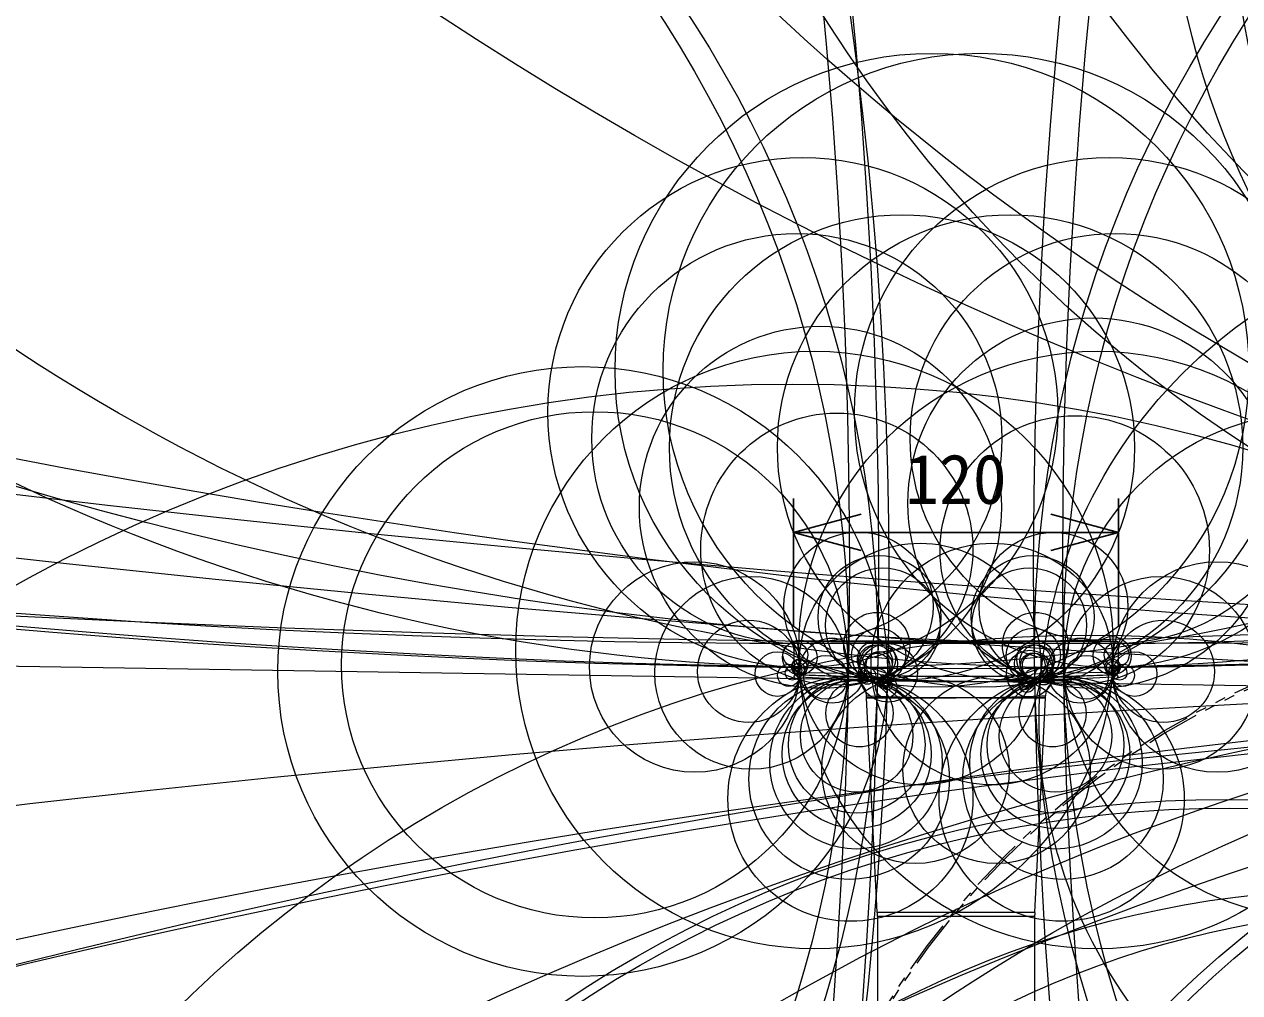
# Model space of a CAD drawing. Units: millimetres, scale not verified. Extents: x -9876 to 10121, y -1333 to 20075.
# Drawn here: x -54.2 to -9.37, y 67.15 to 102.87 of the extents above; entities that cross this region are included whole.
import ezdxf
from ezdxf.enums import TextEntityAlignment as Align

# ---------------------------------------------------------------- set-up
doc = ezdxf.new("R2010")
doc.units = ezdxf.units.MM
doc.header["$LTSCALE"] = 0.125
doc.header["$PDMODE"] = 32
doc.header["$PDSIZE"] = 0.025
doc.linetypes.add('USER1', pattern=[31.75, 15.875, -3.175, 3.175, -3.175, 3.175, -3.175])
for name, color, linetype in [('0-0_0', 7, 'Continuous'), ('0-5_SUNPO', 7, 'Continuous'), ('0-6_Defpoints', 7, 'Continuous')]:
    doc.layers.add(name, color=color, linetype=linetype)
doc.layers.add('0-4_GAIKEI', color=1, linetype='Continuous', lineweight=18)
doc.styles.add('ＭＳ ゴシック', font='')
doc.styles.get('ＭＳ ゴシック').set_extended_font_data('MS Gothic')

# ---------------------------------------------------------------- blocks, each defined once
blk = doc.blocks.new('_Open30')
at = {"layer": '0-0_0'}
blk.add_line((0, 0), (-1, 0), dxfattribs=at)
blk.add_lwpolyline([(-1, 0.26795), (0, 0), (-1, -0.26795)], dxfattribs=at)
blk = doc.blocks.new('D21')
at = {"layer": '0-5_SUNPO'}
for p, q in [((333.7048, -51.2784), (333.7048, -46.5499)), ((345.6976, -51.2784), (345.6976, -46.5499)), ((343.1976, -47.7999), (336.2048, -47.7999))]:
    blk.add_line(p, q, dxfattribs=at)
at = {"layer": '0-6_Defpoints'}
for p in [(333.7048, -47.7999), (333.7048, -51.9034), (345.6976, -51.9034)]:
    blk.add_point(p, dxfattribs=at)
at = {"layer": '0-5_SUNPO', "xscale": 2.5, "yscale": 2.5, "rotation": 180}
blk.add_blockref('_Open30', (333.7048, -47.7999), dxfattribs=at)
at = {"layer": '0-5_SUNPO', "xscale": 2.5, "yscale": 2.5}
blk.add_blockref('_Open30', (345.6976, -47.7999), dxfattribs=at)
at = {"layer": '0-5_SUNPO', "style": 'ＭＳ ゴシック'}
blk.add_text('120', height=1.833, dxfattribs=at).set_placement((337.8262, -47.2999), align=Align.BOTTOM_LEFT)

msp = doc.modelspace()

# ---------------------------------------------------------------- linework, layer by layer
at = {"layer": '0-4_GAIKEI', "color": 7}
for p, q in [((-25.826, 80.0281), (-25.7956, 79.1582)), ((-25.7787, 80.1166), (-15.832, 80.1166)), ((-25.5296, 80.1316), (-14.1296, 80.1316)), ((-25.5296, 80.1166), (-25.5296, 80.1316)), ((-23.2407, 80.1316), (-23.2421, 80.1316)), ((-22.9135, 80.1316), (-22.9148, 80.1316)), ((-20.8871, 80.1316), (-20.8882, 80.1316)), ((-18.771, 80.1316), (-18.7721, 80.1316)), ((-17.3301, 80.1316), (-17.3311, 80.1316)), ((-16.7444, 80.1316), (-16.7457, 80.1316)), ((-16.4171, 80.1316), (-16.4185, 80.1316)), ((-15.832, 80.1166), (-13.8805, 80.1166)), ((-14.1296, 80.1316), (-14.1296, 80.1166)), ((-13.8332, 80.0281), (-13.8636, 79.1582)), ((-25.7956, 79.1581), (-25.7897, 78.991)), ((-13.8636, 79.1582), (-13.8694, 78.991)), ((-13.8576, 79.3281), (-13.8576, 79.3294)), ((-23.1296, 78.0366), (-23.1296, 78.1073)), ((-22.7333, 70.1065), (-23.1293, 78.0266)), ((-16.9258, 70.1065), (-16.5298, 78.0266)), ((-16.5296, 78.0366), (-16.5296, 78.1073)), ((-22.7296, 69.9567), (-22.7296, 54.8755)), ((-16.9296, 69.9567), (-16.9296, 54.8755))]:
    msp.add_line(p, q, dxfattribs=at)
at = {"layer": '0-4_GAIKEI'}
for p, q in [((-25.4697, 80.1316), (-25.4697, 80.1166)), ((-23.8272, 80.1166), (-23.8272, 80.0281)), ((-23.8272, 80.0281), (-23.7957, 79.1268)), ((-15.832, 80.0281), (-23.8272, 80.0281)), ((-23.77, 80.1316), (-23.77, 80.1166)), ((-15.8892, 80.1316), (-15.8892, 80.1166)), ((-15.832, 80.0281), (-15.8635, 79.1268)), ((-15.832, 80.1166), (-15.832, 80.0281)), ((-14.1894, 80.1316), (-14.1894, 80.1166)), ((-25.5992, 78.9652), (-23.7992, 78.9338)), ((-23.828, 78.823), (-23.8261, 78.9343)), ((-22.7261, 78.9151), (-23.7992, 78.9338)), ((-22.7226, 79.108), (-23.7957, 79.1268)), ((-16.9366, 79.108), (-15.8635, 79.1268)), ((-16.9331, 78.9151), (-15.86, 78.9338)), ((-14.06, 78.9652), (-15.86, 78.9338)), ((-15.8311, 78.823), (-15.8331, 78.9343)), ((-22.3641, 78.6638), (-22.3639, 78.6637)), ((-17.2959, 78.6637), (-17.301, 78.8567)), ((-17.2951, 78.6638), (-17.2953, 78.6637)), ((-23.1296, 78.0366), (-20.6786, 78.0366)), ((-23.1293, 78.0266), (-20.6785, 78.0266)), ((-20.6786, 78.0266), (-19.8296, 78.027)), ((-18.9814, 78.0266), (-19.8296, 78.027)), ((-18.9814, 78.0366), (-16.5296, 78.0366)), ((-18.9814, 78.0266), (-16.5298, 78.0266)), ((-16.9258, 70.1065), (-22.7333, 70.1065)), ((-16.9296, 69.9567), (-22.7296, 69.9567))]:
    msp.add_line(p, q, dxfattribs=at)
for centre, radius in [((122.8145, 10076.0939), 9998.4889), ((40.2442, 932.6986), 854.7209), ((-14.3347, 862.3482), 782.3215), ((38.6992, 862.3482), 782.3215), ((-20.5198, 470.8671), 391.768), ((-19.1393, 470.874), 391.7749), ((-24.9459, 466.2857), 386.2592), ((18.088, 466.2857), 386.2592), ((-14.3111, 221.4877), 141.461), ((38.7228, 221.4877), 141.461), ((-238.7784, 82.87), 215.0153), ((-237.7053, 82.8513), 215.0153), ((195.3956, 82.8046), 212.3644), ((196.4687, 82.8233), 212.3644), ((37.6275, 171.7543), 93.7789), ((-170.2728, 82.5963), 147.9619), ((-24.2045, 149.9927), 70.8536), ((-15.4547, 149.9944), 70.8553), ((36.3709, 141.4762), 63.3853), ((37.1727, 130.9594), 52.0443), ((19.2364, 130.8519), 51.9369), ((37.1857, 129.924), 51.1346), ((37.1694, 126.1146), 47.4509), ((19.2006, 110.2328), 31.3089), ((19.4759, 108.037), 29.1207), ((26.3399, 79.7654), 43.2814), ((27.413, 79.7841), 43.2814), ((-66.691, 79.7771), 42.9001), ((-65.6179, 79.7583), 42.9001), ((-20.7171, 90.1091), 11.6914), ((-18.9422, 90.1097), 11.6921), ((-25.4822, 88.5551), 9.4027), ((-14.177, 88.5551), 9.4027), ((-21.8227, 87.2668), 8.5799), ((-17.8365, 87.267), 8.5801), ((-25.7033, 87.5909), 7.5638), ((-13.9559, 87.5927), 7.5656), ((1.2707, 77.2293), 18.0386), ((-14.7671, 85.2055), 6.8358), ((-24.8336, 85.0575), 6.6767), ((-25.049, 79.7909), 11.0204), ((-14.6103, 79.7909), 11.0203), ((-33.6026, 78.9996), 11.2443), ((-25.845, 30.5143), 59.0879), ((-33.1558, 79.2457), 9.3373), ((-24.2272, 83.5134), 5.0178), ((-15.4499, 83.4667), 4.9677), ((-6.5031, 79.2457), 9.3376), ((-23.426, 81.3933), 2.7513), ((-16.2354, 81.3871), 2.7447), ((-21.1544, 79.274), 4.4558), ((-18.5048, 79.274), 4.4558), ((-29.4656, 79.1664), 3.8831), ((-22.6526, 81.0076), 2.266), ((-17.0065, 81.0077), 2.266), ((-10.1935, 79.1664), 3.8831), ((-27.3832, 78.949), 3.5572), ((-22.5288, 80.7052), 2.1146), ((-17.1304, 80.7052), 2.1146), ((-12.2758, 78.949), 3.5572), ((-22.7536, 79.9629), 1.2163), ((-16.9055, 79.9629), 1.2163), ((-27.4763, 79.0037), 1.8871), ((-12.1829, 79.0037), 1.8871), ((-14.9055, 32.3432), 47.9967), ((-22.6814, 79.5995), 0.9985), ((-16.9778, 79.5995), 0.9985), ((-14.0718, 79.5845), 0.703), ((-25.5902, 79.5167), 0.6352), ((-25.7565, 79.6144), 0.4578), ((-24.4044, 79.0343), 1.1969), ((-22.7652, 79.4453), 0.6986), ((-22.805, 79.361), 0.627), ((-22.3362, 78.9486), 1.0837), ((-22.6795, 79.296), 0.695), ((-16.9797, 79.296), 0.695), ((-16.8939, 79.4453), 0.6986), ((-16.8542, 79.361), 0.627), ((-15.2547, 79.0343), 1.1969), ((-13.9026, 79.6144), 0.4578), ((-26.4158, 78.9032), 0.8219), ((-25.6028, 79.1737), 0.292), ((-25.6069, 79.1611), 0.2789), ((-24.6375, 78.7817), 0.8063), ((-22.7363, 79.2097), 0.4612), ((-22.6672, 79.2526), 0.4801), ((-17.1057, 78.9165), 0.8641), ((-16.9997, 79.2283), 0.4547), ((-16.9229, 79.2097), 0.4612), ((-15.0216, 78.7817), 0.8064), ((-14.0551, 79.168), 0.2862), ((-14.0443, 79.1313), 0.2481), ((-13.2433, 78.9032), 0.8219), ((19.6761, -57.5645), 136.7235), ((36.6921, -65.6111), 144.7701), ((19.2147, -12.3859), 91.3511), ((19.7463, 6.6247), 72.3237), ((37.2486, -0.182), 79.1472), ((37.4005, 3.5935), 75.5619), ((37.7463, 6.6247), 72.3237), ((-26.0032, 78.8589), 0.4069), ((-25.8667, 78.9484), 0.2679), ((-25.6267, 79.1016), 0.2161), ((-25.6606, 79.042), 0.1475), ((-25.6971, 78.8192), 0.0983), ((-25.6926, 79.0081), 0.101), ((-25.6035, 79.0124), 0.1875), ((-25.7259, 78.99), 0.063), ((-25.5933, 78.9643), 0.00592), ((18.5269, 35.3612), 43.7906), ((18.7418, 35.6842), 43.2786), ((-23.1021, 78.8369), 0.3097), ((-23.1818, 78.8147), 0.227), ((-23.2547, 78.7888), 0.1496), ((-16.5836, 78.8425), 0.3368), ((-16.5012, 78.8221), 0.2519), ((-16.4372, 78.8013), 0.1846), ((-16.3905, 78.7822), 0.1342), ((-16.3322, 78.8264), 0.136), ((-14.0333, 79.0079), 0.1648), ((-14.0115, 79.0611), 0.1706), ((-13.981, 79.0215), 0.1206), ((-14.0658, 78.9643), 0.00592), ((-13.6559, 78.8589), 0.4069), ((-13.7925, 78.9484), 0.2679), ((-13.962, 78.8192), 0.0983), ((-13.9619, 79.005), 0.0953), ((-13.9326, 78.9902), 0.0625), ((19.1964, 48.5318), 30.413), ((27.0518, -627.082), 705.8096), ((30.8967, -270.6774), 349.3842), ((-23.7258, 74.3056), 4.5202), ((-23.7736, 75.0256), 3.6986), ((-23.5193, 75.6312), 3.1815), ((-23.4948, 75.9528), 2.7445), ((-23.4945, 76.292), 2.5205), ((-25.6137, 78.8025), 0.0132), ((-25.6051, 78.8012), 0.00469), ((-25.6035, 78.8002), 0.00273), ((-23.4972, 76.6271), 2.0735), ((-21.326, 75.3719), 3.456), ((-23.3899, 77.4568), 1.2369), ((-23.9571, 78.728), 0.1238), ((-23.8418, 78.7141), 0.00773), ((-23.8346, 78.7121), 0.00025), ((-23.3443, 78.7744), 0.0816), ((-23.3028, 78.7646), 0.0958), ((-23.3519, 78.7374), 0.0438), ((-23.3388, 78.7396), 0.0519), ((-23.3535, 78.7224), 0.0293), ((-23.3579, 78.7152), 0.0209), ((-22.4055, 78.4184), 0.3942), ((-22.4877, 78.6043), 0.1936), ((-22.5452, 78.8371), 0.0477), ((-22.5424, 78.813), 0.0235), ((-22.3547, 78.494), 0.17), ((-22.3589, 78.5441), 0.1199), ((-18.3331, 75.372), 3.4559), ((-15.9334, 74.3057), 4.5202), ((-15.8856, 75.0257), 3.6986), ((-16.1399, 75.6312), 3.1815), ((-16.1644, 75.9528), 2.7445), ((-16.1647, 76.292), 2.5205), ((-16.1619, 76.6271), 2.0735), ((-17.2207, 78.5177), 0.2897), ((-16.2692, 77.4568), 1.2369), ((-17.3045, 78.494), 0.17), ((-17.3003, 78.5441), 0.1199), ((-17.1714, 78.6043), 0.1936), ((-17.115, 78.8279), 0.0385), ((-17.1147, 78.8186), 0.0294), ((-17.1169, 78.8106), 0.0211), ((-16.3424, 78.7563), 0.0796), ((-16.3307, 78.747), 0.0645), ((-16.3078, 78.7345), 0.0409), ((-16.3104, 78.7286), 0.0372), ((-16.3013, 78.7182), 0.0234), ((-15.7021, 78.728), 0.1238), ((-15.8173, 78.7141), 0.00773), ((-15.8245, 78.7121), 0.00025), ((-14.0455, 78.8025), 0.0132), ((-14.054, 78.8012), 0.00469), ((-14.0557, 78.8002), 0.00273), ((30.0968, -320.4427), 398.5536), ((30.7216, -287.691), 365.7985), ((-9.8579, 30.5865), 43.6934), ((-9.7279, 30.2629), 43.699), ((-4.6841, 32.9849), 37.9995), ((-2.495, 34.9656), 35.3121)]:
    msp.add_circle(centre, radius, dxfattribs=at)
at = {"layer": '0-4_GAIKEI', "linetype": 'USER1'}
for centre, radius in [((3.7242, 50.5244), 30.7021), ((3.692, 50.5144), 30.6158)]:
    msp.add_circle(centre, radius, dxfattribs=at)
at = {"layer": '0-4_GAIKEI', "color": 7}
for centre, radius, start, end in [((-25.726, 80.0316), 0.1, 121.78833, 182), ((-25.4239, 80.1188), 0.1048, 172.98021, 181.20022), ((-20.3296, 80.0316), 0.1, 89.07208, 90), ((-19.3296, 80.0316), 0.1, 90, 90.92792), ((-13.9331, 80.0316), 0.1, 358, 58.21167), ((-25.5899, 78.998), 0.2, 182, 266.69114), ((-14.0693, 78.998), 0.2, 273.30886, 357.99999), ((-19.8296, 178.6316), 100, 266.69114, 267.77785), ((-23.7296, 78.1073), 0.6, 359.99998, 87.77823), ((-15.9296, 78.1073), 0.6, 92.22177, 180.00003), ((-19.8296, 178.6316), 100, 272.22603, 273.30886), ((-22.9296, 78.0366), 0.2, 179.99979, 182.86219), ((-16.7296, 78.0366), 0.2, 357.13759, 0), ((-25.7296, 69.9567), 3, 0, 2.86241), ((-13.9296, 69.9567), 3, 177.13759, 180)]:
    msp.add_arc(centre, radius, start, end, dxfattribs=at)
at = {"layer": '0-4_GAIKEI'}
for centre, radius, start, end in [((-14.2353, 80.1188), 0.1048, 358.79978, 7.01979), ((-25.5957, 79.1652), 0.2, 182, 269), ((-22.7296, 78.7151), 0.2, 21.80479, 89), ((-22.7296, 78.7081), 0.4, 21.80479, 89), ((-16.9296, 78.7081), 0.4, 91, 158.19521), ((-16.9296, 78.7151), 0.2, 91, 158.19521), ((-14.0635, 79.1652), 0.2, 271, 358), ((-18.064, 279.1413), 200.4012, 267.84691, 268.11041), ((-18.0959, 278.1024), 199.3618, 268.10975, 268.35239), ((-19.1327, 233.5085), 154.7568, 268.26138, 268.41581), ((-19.8296, 178.6316), 100, 267.77785, 267.97817), ((-22.359, 78.8636), 0.1999, 201.78243, 268.5386), ((-22.3582, 78.8637), 0.2, 201.80479, 268.54815), ((-19.8296, 178.6316), 100, 268.54815, 271.45185), ((-19.8296, 178.6246), 99.8, 268.54815, 271.45185), ((-17.301, 78.8637), 0.2, 271.45185, 338.19521), ((-17.3002, 78.8636), 0.1999, 271.46145, 338.21753), ((-19.8296, 178.6316), 100, 272.02183, 272.22603), ((-20.5264, 233.5085), 154.7568, 271.58419, 271.73862), ((-21.5709, 278.3553), 199.6149, 271.64772, 271.89006), ((-21.5952, 279.1413), 200.4012, 271.88959, 272.15309), ((-19.829, 150.0888), 72.0572, 267.37467, 269.32443), ((-19.9566, 346.2319), 268.1963, 269.84576, 270.02714), ((-19.7012, 345.2117), 267.176, 269.97246, 270.15436), ((-19.8301, 150.0874), 72.0557, 270.67489, 272.62535)]:
    msp.add_arc(centre, radius, start, end, dxfattribs=at)

# ---------------------------------------------------------------- block references
at = {"layer": '0-5_SUNPO'}
msp.add_blockref('D21', (-359.5308, 131.9315), dxfattribs=at)

doc.saveas('drawing.dxf')
